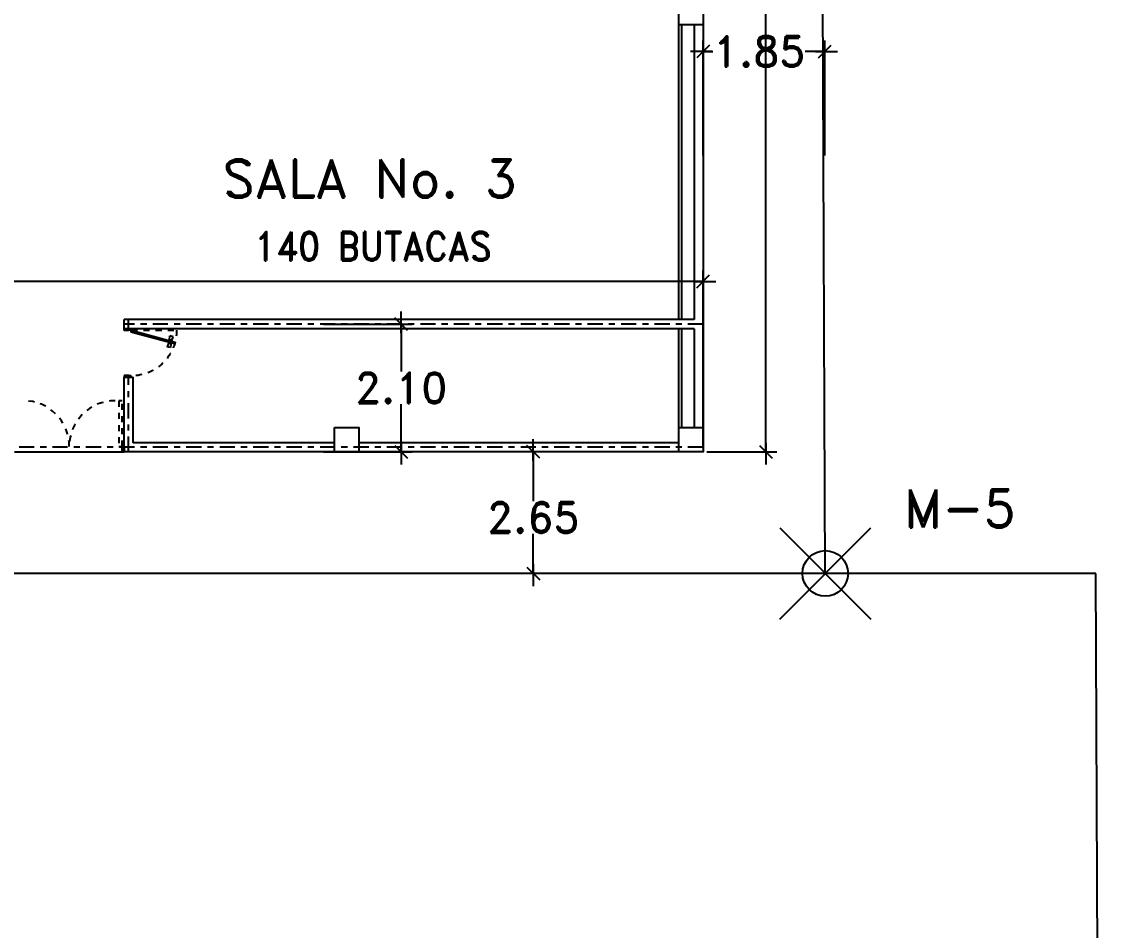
# Model space of a CAD drawing. Header units: millimetres. Extents: x 1590 to 1932, y -48 to 167.
# Drawn here: x 1763.24 to 1781.09, y 18.2 to 33.14 of the extents above; entities that cross this region are included whole.
import ezdxf

# ---------------------------------------------------------------- set-up
doc = ezdxf.new("R2010")
doc.units = ezdxf.units.MM
doc.header["$LTSCALE"] = 0.1
doc.header["$MEASUREMENT"] = 0
doc.header["$PDMODE"] = 35
doc.header["$PDSIZE"] = 0.75
for name, pattern in [('CENTER2', [1.125, 0.75, -0.125, 0.125, -0.125]), ('CENTERX2', [4, 2.5, -0.5, 0.5, -0.5]), ('HIDDEN2', [0.1875, 0.125, -0.0625])]:
    doc.linetypes.add(name, pattern=pattern)
doc.layers.get('0').update_dxf_attribs({"linetype": 'CONTINUOUS'})
doc.layers.get('DEFPOINTS').update_dxf_attribs({"linetype": 'CONTINUOUS'})
for name, color, linetype in [('CALLES', 3, 'CONTINUOUS'), ('DIVI', 2, 'CONTINUOUS'), ('EJES', 1, 'CENTER2'), ('FC', 8, 'HIDDEN2'), ('PARED', 4, 'CONTINUOUS'), ('TERRENO', 4, 'CONTINUOUS'), ('TEXT', 3, 'CONTINUOUS')]:
    doc.layers.add(name, color=color, linetype=linetype)
doc.styles.add('ROMAND', font='romand.shx')
doc.dimstyles.new('URBA', dxfattribs={"dimtxt": 20, "dimasz": 0.5, "dimexe": 1.25, "dimexo": 0.63, "dimgap": 0.63, "dimtad": 0, "dimtih": 1, "dimtoh": 1, "dimzin": 1, "dimdsep": 46, "dimtxsty": 'ROMAND', "dimcen": 2.5, "dimclrd": 1, "dimclre": 1, "dimclrt": 3, "dimadec": 0, "dimazin": 0, "dimtfac": 1, "dimtmove": 0, "dimatfit": 3, "dimfxl": 1, "dimtvp": 1, "dimtolj": 1, "dimtzin": 1, "dimarcsym": 0})

# ---------------------------------------------------------------- blocks, each defined once
blk = doc.blocks.new('UTP1$0$DIMBLOCK')
at = {"color": 1}
blk.add_line((-7.5, 0), (10.5, 0), dxfattribs=at)
at = {"color": 4}
blk.add_line((-5.25, -5.25), (5.25, 5.25), dxfattribs=at)
blk = doc.blocks.new('*D76')
at = {"color": 1, "linetype": 'Continuous', "lineweight": -2, "transparency": 16777216}
for p, q in [((1773.366, 26.065), (1771.474, 26.065)), ((1771.654, 26.045), (1771.654, 25.255)), ((1771.654, 24.085), (1771.654, 24.715)), ((1773.366, 24.065), (1771.474, 24.065))]:
    blk.add_line(p, q, dxfattribs=at)
at = {"layer": 'DEFPOINTS', "color": 0, "linetype": 'Continuous', "transparency": 16777216}
for p in [(1773.429, 26.065), (1771.654, 24.065), (1773.429, 24.065)]:
    blk.add_point(p, dxfattribs=at)
at = {"color": 1, "linetype": 'Continuous', "lineweight": -2, "transparency": 16777216, "xscale": 0.02, "yscale": 0.02, "zscale": 0.02}
for p, rotation in [((1771.654, 26.065), 90), ((1771.654, 24.065), 270)]:
    blk.add_blockref('UTP1$0$DIMBLOCK', p, dxfattribs=dict(at, rotation=rotation))
at = {"color": 3, "linetype": 'Continuous', "transparency": 16777216, "insert": (1771.654, 24.985), "char_height": 0.5, "attachment_point": 5, "style": 'ROMAND'}
blk.add_mtext('\\A1;2.65', dxfattribs=at)
blk = doc.blocks.new('*D269')
at = {"color": 1, "linetype": 'Continuous', "lineweight": -2, "transparency": 16777216}
for p, q in [((1774.447, 30.937), (1774.447, 32.83)), ((1776.447, 30.937), (1776.447, 32.83)), ((1774.467, 32.65), (1774.609, 32.65)), ((1776.427, 32.65), (1776.125, 32.65))]:
    blk.add_line(p, q, dxfattribs=at)
at = {"layer": 'DEFPOINTS', "color": 0, "linetype": 'Continuous', "transparency": 16777216}
for p in [(1774.447, 32.65), (1774.447, 30.875), (1776.447, 30.875)]:
    blk.add_point(p, dxfattribs=at)
at = {"color": 1, "linetype": 'Continuous', "lineweight": -2, "transparency": 16777216, "xscale": 0.02, "yscale": 0.02, "zscale": 0.02, "rotation": 180}
blk.add_blockref('UTP1$0$DIMBLOCK', (1774.447, 32.65), dxfattribs=at)
at = {"color": 1, "linetype": 'Continuous', "lineweight": -2, "transparency": 16777216, "xscale": 0.02, "yscale": 0.02, "zscale": 0.02}
blk.add_blockref('UTP1$0$DIMBLOCK', (1776.447, 32.65), dxfattribs=at)
at = {"color": 3, "linetype": 'Continuous', "transparency": 16777216, "insert": (1775.367, 32.65), "char_height": 0.5, "attachment_point": 5, "style": 'ROMAND'}
blk.add_mtext('\\A1;1.85', dxfattribs=at)
blk = doc.blocks.new('*D272')
at = {"color": 1, "linetype": 'Continuous', "transparency": 16777216}
for p, q in [((1768.204, 28.165), (1769.66, 28.165)), ((1769.48, 28.145), (1769.48, 27.387)), ((1769.48, 26.085), (1769.48, 26.847)), ((1768.204, 26.065), (1769.66, 26.065))]:
    blk.add_line(p, q, dxfattribs=at)
at = {"layer": 'DEFPOINTS', "color": 0, "linetype": 'Continuous', "transparency": 16777216}
for p in [(1768.142, 28.165), (1769.48, 28.165), (1768.142, 26.065)]:
    blk.add_point(p, dxfattribs=at)
at = {"color": 1, "linetype": 'Continuous', "transparency": 16777216, "xscale": 0.02, "yscale": 0.02, "zscale": 0.02}
for p, rotation in [((1769.48, 28.165), 90), ((1769.48, 26.065), 270)]:
    blk.add_blockref('UTP1$0$DIMBLOCK', p, dxfattribs=dict(at, rotation=rotation))
at = {"color": 3, "linetype": 'Continuous', "transparency": 16777216, "insert": (1769.48, 27.117), "char_height": 0.5, "attachment_point": 5, "style": 'ROMAND'}
blk.add_mtext('\\A1;2.10', dxfattribs=at)
blk = doc.blocks.new('P-GIRO-D')
at = {"color": 2}
for p, q in [((-0.31, 0.963), (-0.389, 0.952)), ((-0.389, 0.952), (-0.371, 0.884)), ((-0.297, 0.915), (-0.371, 0.884)), ((-0.281, 1.048), (-0.31, 1.041)), ((-0.31, 1.041), (-0.069, 0.142)), ((-0.31, 0.963), (-0.297, 0.915)), ((-0.288, 0.958), (-0.307, 0.953)), ((-0.28, 0.929), (-0.299, 0.924)), ((-0.281, 1.048), (-0.04, 0.15)), ((-0.239, 0.971), (-0.259, 0.966)), ((-0.232, 0.942), (-0.251, 0.937)), ((-0.242, 0.981), (-0.167, 1.011)), ((-0.242, 0.981), (-0.229, 0.933)), ((-0.229, 0.933), (-0.149, 0.944)), ((-0.167, 1.011), (-0.149, 0.944)), ((-1, 0.15), (-0.97, 0.15)), ((-0.96, 0), (-1, 0)), ((-0.97, 0.15), (-0.97, 0.1)), ((-0.97, 0.1), (-0.96, 0.1)), ((-0.96, 0.1), (-0.96, 0)), ((-0.04, 0.15), (-0.069, 0.142)), ((-0.04, 0.1), (-0.04, 0)), ((-0.03, 0.1), (-0.04, 0.1)), ((-0.04, 0), (0, 0)), ((-0.03, 0.15), (-0.03, 0.1)), ((0, 0.15), (-0.03, 0.15))]:
    blk.add_line(p, q, dxfattribs=at)
at = {"color": 1, "linetype": 'HIDDEN2'}
blk.add_line((-0.03, 0.15), (-0.03, 1.08), dxfattribs=at)
blk.add_arc((-0.04, 0.15), 0.93, 89.3839, 180, dxfattribs=at)
blk = doc.blocks.new('*D361')
at = {"color": 1, "linetype": 'Continuous', "transparency": 16777216}
for p, q in [((1740.028, 26.128), (1740.028, 29.049)), ((1774.447, 26.128), (1774.447, 29.049)), ((1740.048, 28.869), (1756.552, 28.869)), ((1774.427, 28.869), (1758.616, 28.869))]:
    blk.add_line(p, q, dxfattribs=at)
at = {"layer": 'DEFPOINTS', "color": 0, "linetype": 'Continuous', "transparency": 16777216}
for p in [(1774.447, 28.869), (1740.028, 26.065), (1774.447, 26.065)]:
    blk.add_point(p, dxfattribs=at)
at = {"color": 1, "linetype": 'Continuous', "transparency": 16777216, "xscale": 0.02, "yscale": 0.02, "zscale": 0.02, "rotation": 180}
blk.add_blockref('UTP1$0$DIMBLOCK', (1740.028, 28.869), dxfattribs=at)
at = {"color": 1, "linetype": 'Continuous', "transparency": 16777216, "xscale": 0.02, "yscale": 0.02, "zscale": 0.02}
blk.add_blockref('UTP1$0$DIMBLOCK', (1774.447, 28.869), dxfattribs=at)
at = {"color": 3, "linetype": 'Continuous', "transparency": 16777216, "insert": (1757.584, 28.869), "char_height": 0.5, "attachment_point": 5, "style": 'ROMAND'}
blk.add_mtext('\\A1;34.75', dxfattribs=at)
blk = doc.blocks.new('*D364')
at = {"color": 1, "linetype": 'Continuous', "transparency": 16777216}
for p, q in [((1774.51, 74.065), (1775.657, 74.065)), ((1775.477, 74.045), (1775.477, 52.554)), ((1775.477, 26.085), (1775.477, 52.014)), ((1774.51, 26.065), (1775.657, 26.065))]:
    blk.add_line(p, q, dxfattribs=at)
at = {"layer": 'DEFPOINTS', "color": 0, "linetype": 'Continuous', "transparency": 16777216}
for p in [(1774.447, 74.065), (1774.447, 26.065), (1775.477, 26.065)]:
    blk.add_point(p, dxfattribs=at)
at = {"color": 1, "linetype": 'Continuous', "transparency": 16777216, "xscale": 0.02, "yscale": 0.02, "zscale": 0.02}
for p, rotation in [((1775.477, 74.065), 90), ((1775.477, 26.065), 270)]:
    blk.add_blockref('UTP1$0$DIMBLOCK', p, dxfattribs=dict(at, rotation=rotation))
at = {"color": 3, "linetype": 'Continuous', "transparency": 16777216, "insert": (1775.477, 52.284), "char_height": 0.5, "attachment_point": 5, "style": 'ROMAND'}
blk.add_mtext('\\A1;48.10', dxfattribs=at)

msp = doc.modelspace()

# ---------------------------------------------------------------- linework, layer by layer
at = {"color": 2, "linetype": 'Continuous'}
msp.add_line((1763.124, 26.0654), (1764.9245, 26.0654), dxfattribs=at)
at = {"color": 4, "linetype": 'Continuous'}
msp.add_point((1776.4555, 24.0654), dxfattribs=at)
at = {"layer": 'CALLES', "color": 6, "linetype": 'Continuous'}
for points in [[(1774.0471, 33.4904), (1774.4471, 33.4904), (1774.4471, 33.0904), (1774.0471, 33.0904)], [(1768.3856, 26.4654), (1768.7856, 26.4654), (1768.7856, 26.0654), (1768.3856, 26.0654)], [(1774.0471, 26.4654), (1774.4471, 26.4654), (1774.4471, 26.0654), (1774.0471, 26.0654)]]:
    msp.add_lwpolyline(points, close=True, dxfattribs=at)
at = {"layer": 'DIVI'}
for p, q in [((1774.0471, 28.2404), (1774.0471, 33.0904)), ((1774.0971, 28.2404), (1774.0971, 33.0904)), ((1774.0471, 26.4654), (1774.0471, 28.0904)), ((1774.0971, 26.4654), (1774.0971, 28.0904))]:
    msp.add_line(p, q, dxfattribs=at)
at = {"layer": 'FC'}
for points in [[(1764.8366, 26.1533), (1764.8915, 26.1533), (1764.8915, 26.9057), (1764.8366, 26.9057)], [(1764.8915, 26.0654), (1764.8915, 26.1533), (1764.9245, 26.1533), (1764.9245, 26.0654)]]:
    msp.add_lwpolyline(points, close=True, dxfattribs=at)
for centre, start, end in [((1763.2719, 26.1533), 0, 90), ((1764.7767, 26.1533), 90, 180)]:
    msp.add_arc(centre, 0.7524, start, end, dxfattribs=at)
at = {"layer": 'PARED', "color": 4}
for p, q in [((1774.4471, 68.9054), (1774.4471, 28.2404)), ((1774.2971, 33.0904), (1774.2971, 28.2404)), ((1774.2971, 28.2404), (1764.924, 28.2404)), ((1774.4471, 28.2404), (1774.4471, 26.2154)), ((1774.4471, 26.1404), (1774.4471, 28.2404)), ((1774.2971, 28.0904), (1764.924, 28.0904)), ((1774.2971, 28.0904), (1774.2971, 26.4654)), ((1764.924, 27.2904), (1765.074, 27.2904)), ((1764.924, 26.0654), (1764.924, 27.2904)), ((1765.074, 26.2154), (1765.074, 27.2904)), ((1774.2971, 26.0654), (1764.9245, 26.0654)), ((1768.3856, 26.2154), (1765.074, 26.2154)), ((1774.0471, 26.2154), (1768.7856, 26.2154))]:
    msp.add_line(p, q, dxfattribs=at)
at = {"layer": 'PARED', "color": 3}
for p, q in [((1764.924, 28.0904), (1764.924, 28.2404)), ((1774.4471, 28.2404), (1774.4471, 28.1654))]:
    msp.add_line(p, q, dxfattribs=at)
at = {"layer": 'PARED', "color": 8, "linetype": 'CENTERX2'}
for p, q in [((1764.999, 28.0904), (1764.999, 28.2404)), ((1774.4471, 28.1654), (1764.924, 28.1654)), ((1764.999, 26.0654), (1764.999, 27.2904)), ((1774.4471, 26.1404), (1753.551, 26.1404))]:
    msp.add_line(p, q, dxfattribs=at)
at = {"layer": 'TERRENO', "color": 5, "linetype": 'Continuous'}
for p, q in [((1776.4555, 24.0654), (1776.0202, 128.6965)), ((1776.4555, 24.0654), (1720.9055, 24.0654)), ((1780.9055, 24.0654), (1776.4555, 24.0654)), ((1781.0927, -20.9342), (1780.9055, 24.0654))]:
    msp.add_line(p, q, dxfattribs=at)

# ---------------------------------------------------------------- block references
at = {"layer": 'PARED', "xscale": -0.8, "yscale": 0.8, "rotation": 270}
msp.add_blockref('P-GIRO-D', (1764.924, 28.0904), dxfattribs=at)

# ---------------------------------------------------------------- texts
at = {"layer": 'EJES', "color": 3, "style": 'ROMAND'}
msp.add_text('M-5', height=0.625, rotation=0, dxfattribs=at).set_placement((1777.7445, 24.8229))
at = {"layer": 'TEXT', "style": 'ROMAND'}
msp.add_text('SALA No. 3', height=0.625, dxfattribs=at).set_placement((1766.5425, 30.2472))
at = {"layer": 'TEXT', "color": 2, "style": 'ROMAND', "width": 0.9}
msp.add_text('140 BUTACAS', height=0.46875, dxfattribs=at).set_placement((1767.0645, 29.2124))

# ---------------------------------------------------------------- dimensions: what is measured, and where the dimension line sits
at = {"color": 2, "linetype": 'Continuous'}
dim = msp.add_linear_dim(base=(1775.4767, 26.0654), p1=(1774.4471, 74.0654), p2=(1774.4471, 26.0654), angle=90, text='48.10', dimstyle='URBA', override={"dimtxt": 0.5, "dimasz": 0.02, "dimexe": 0.18, "dimexo": 0.0625, "dimgap": 0.02, "dimzin": 0, "dimblk1": 'UTP1$0$DIMBLOCK', "dimblk2": 'UTP1$0$DIMBLOCK', "dimsah": 1, "dimcen": 0.09, "dimtdec": 4, "dimtofl": 0, "dimtvp": 0, "dimtzin": 0}, dxfattribs=at)
dim.commit()
dim.dimension.update_dxf_attribs({"geometry": '*D364', "text_midpoint": (1775.4767, 52.2841), "dimtype": 160})
at = {"color": 7, "linetype": 'Continuous'}
dim = msp.add_linear_dim(base=(1774.4471, 32.6496), p1=(1776.4471, 30.8746), p2=(1774.4471, 30.8746), text='1.85', dimstyle='URBA', override={"dimtxt": 0.5, "dimasz": 0.02, "dimexe": 0.18, "dimexo": 0.0625, "dimgap": 0.02, "dimzin": 0, "dimblk1": 'UTP1$0$DIMBLOCK', "dimblk2": 'UTP1$0$DIMBLOCK', "dimsah": 1, "dimcen": 0.09, "dimtdec": 4, "dimtofl": 0, "dimtvp": 0, "dimtzin": 0}, dxfattribs=at)
dim.commit()
dim.dimension.update_dxf_attribs({"geometry": '*D269', "text_midpoint": (1775.3672, 32.6496), "dimtype": 160})
at = {"color": 8, "linetype": 'Continuous'}
dim = msp.add_linear_dim(base=(1774.4471, 28.8687), p1=(1740.0279, 26.0654), p2=(1774.4471, 26.0654), text='34.75', dimstyle='URBA', override={"dimtxt": 0.5, "dimasz": 0.02, "dimexe": 0.18, "dimexo": 0.0625, "dimgap": 0.02, "dimzin": 0, "dimblk1": 'UTP1$0$DIMBLOCK', "dimblk2": 'UTP1$0$DIMBLOCK', "dimsah": 1, "dimcen": 0.09, "dimtdec": 4, "dimtofl": 0, "dimtvp": 0, "dimtzin": 0}, dxfattribs=at)
dim.commit()
dim.dimension.update_dxf_attribs({"geometry": '*D361', "text_midpoint": (1757.5837, 28.8687), "dimtype": 160})
at = {"color": 0, "linetype": 'Continuous'}
dim = msp.add_linear_dim(base=(1769.4802, 28.1654), p1=(1768.1415, 26.0654), p2=(1768.1415, 28.1654), angle=270, dimstyle='URBA', override={"dimtxt": 0.5, "dimasz": 0.02, "dimexe": 0.18, "dimexo": 0.0625, "dimgap": 0.02, "dimzin": 0, "dimblk1": 'UTP1$0$DIMBLOCK', "dimblk2": 'UTP1$0$DIMBLOCK', "dimsah": 1, "dimcen": 0.09, "dimtdec": 4, "dimtofl": 0, "dimtvp": 0, "dimtzin": 0}, dxfattribs=at)
dim.commit()
dim.dimension.update_dxf_attribs({"geometry": '*D272', "text_midpoint": (1769.4802, 27.1166), "dimtype": 160})
at = {"color": 7, "linetype": 'Continuous'}
dim = msp.add_linear_dim(base=(1771.6537, 24.0654), p1=(1773.4287, 26.0654), p2=(1773.4287, 24.0654), angle=90, text='2.65', dimstyle='URBA', override={"dimtxt": 0.5, "dimasz": 0.02, "dimexe": 0.18, "dimexo": 0.0625, "dimgap": 0.02, "dimzin": 0, "dimblk1": 'UTP1$0$DIMBLOCK', "dimblk2": 'UTP1$0$DIMBLOCK', "dimsah": 1, "dimcen": 0.09, "dimtdec": 4, "dimtofl": 0, "dimtvp": 0, "dimtzin": 0}, dxfattribs=at)
dim.commit()
dim.dimension.update_dxf_attribs({"geometry": '*D76', "text_midpoint": (1771.6537, 24.9855), "dimtype": 160})

doc.saveas('drawing.dxf')
